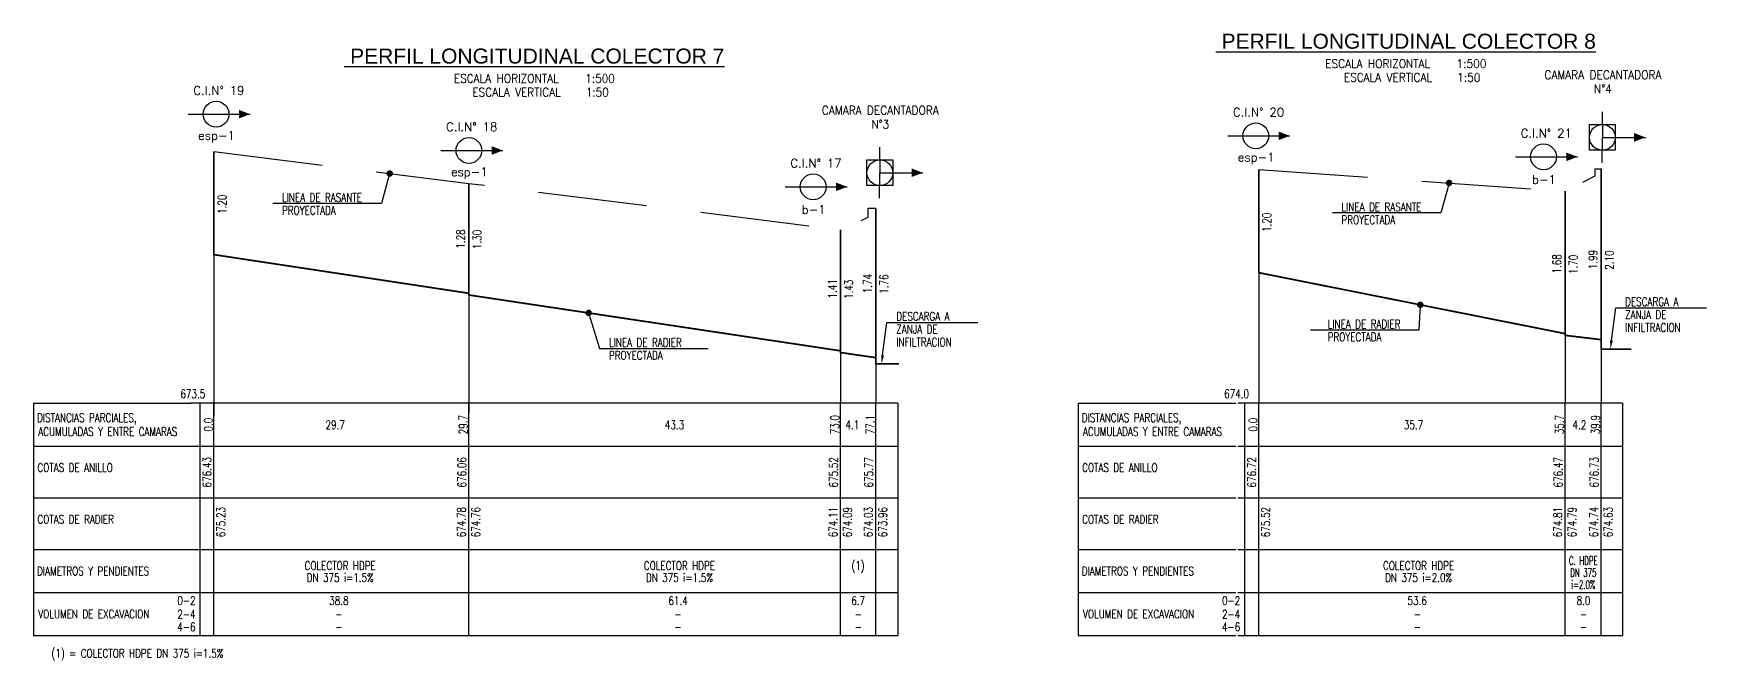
# Model space of a CAD drawing. Extents: x 352140 to 354978, y 6304672 to 6307963.
# Drawn here: x 353714.3 to 353909.2, y 6304672 to 6304745 of the extents above; entities that cross this region are included whole.
import ezdxf
from ezdxf import colors
from ezdxf.entities.mleader import LeaderData, LeaderLine
from ezdxf.enums import TextEntityAlignment as Align
from ezdxf.math import Vec2, Vec3

# ---------------------------------------------------------------- set-up
doc = ezdxf.new("R2010")
doc.units = 0
doc.linetypes.add('DASHED', pattern=[19.049999999999997, 12.7, -6.35])
doc.layers.get('0').update_dxf_attribs({"linetype": 'CONTINUOUS'})
for name, color, linetype in [('00-ALL SALIDA SUMIDERO', 1, 'CONTINUOUS'), ('00-FORMATO', 6, 'CONTINUOUS'), ('00_All ext_Txt', 4, 'CONTINUOUS'), ('03_Pav ext_Cota 250', 7, 'CONTINUOUS'), ('03_S2_Pav ext_Borde vereda', 7, 'CONTINUOUS'), ('05', 3, 'CONTINUOUS'), ('C-ROAD-PROF', 3, 'CONTINUOUS'), ('Perfil perfil cajon', 6, 'CONTINUOUS'), ('Perfil perfil texto', 3, 'CONTINUOUS')]:
    doc.layers.add(name, color=color, linetype=linetype)
doc.styles.add('lluvias DET-ROMANS', font='ROMANS.SHX', dxfattribs={"width": 0.9, "height": 2})
doc.styles.add('NEGRITA', font='swisse.ttf')
doc.styles.add('ROMANS', font='romans.shx', dxfattribs={"width": 0.75})

# ---------------------------------------------------------------- blocks, each defined once
blk = doc.blocks.new('_Dot')
at = {"color": 0, "linetype": 'ByBlock', "lineweight": -2}
blk.add_line((-0.5, 0), (-1, 0), dxfattribs=at)
at = {"color": 0, "linetype": 'ByBlock', "const_width": 0.5}
blk.add_lwpolyline([(-0.25, 0, 1), (0.25, 0, 1)], format="xyb", close=True, dxfattribs=at)

msp = doc.modelspace()

# ---------------------------------------------------------------- linework, layer by layer
at = {"layer": '00-ALL SALIDA SUMIDERO', "ltscale": 0.5}
for points in [[(353739.5506622212, 6304735.618415248, 0, 1, 0), (353738.2470154568, 6304735.618415248, 0, 0, 0)], [(353860.6750231685, 6304733.09167239, 0, 1, 0), (353859.3713764041, 6304733.09167239, 0, 0, 0)], [(353902.0996359992, 6304732.917435395, 0, 1, 0), (353900.7959892349, 6304732.917435395, 0, 0, 0)], [(353769.0022258519, 6304731.387783291, 0, 1, 0), (353767.6985790876, 6304731.387783291, 0, 0, 0)], [(353894.19192349, 6304730.649671392, 0, 1, 0), (353892.8882767256, 6304730.649671392, 0, 0, 0)], [(353817.9213060183, 6304728.797526813, 0, 1, 0), (353816.6176592539, 6304728.797526813, 0, 0, 0)], [(353809.1092840756, 6304727.15705478, 0, 1, 0), (353807.8056373112, 6304727.15705478, 0, 0, 0)]]:
    msp.add_lwpolyline(points, format="xyseb", dxfattribs=at)
at = {"layer": '00-ALL SALIDA SUMIDERO', "ltscale": 0.5, "const_width": 0.2}
for points in [[(353735.3432098129, 6304719.259899332), (353735.3432098129, 6304731.259899332)], [(353857.0544408585, 6304729.159899304), (353857.0544408585, 6304717.159899356)], [(353896.9544408586, 6304729.259899254), (353896.9544408586, 6304709.359899307)], [(353765.043209813, 6304714.759899332), (353765.043209813, 6304727.55989932)], [(353892.7544408586, 6304726.659899306), (353892.7544408586, 6304709.859899277)], [(353812.4432098129, 6304707.259899298), (353812.4432098129, 6304724.659899298)], [(353808.3432098129, 6304708.059899332), (353808.3432098129, 6304722.159899266)], [(353735.3432098129, 6304719.259899332), (353765.043209813, 6304714.759899332), (353765.043209813, 6304714.559899332), (353808.3432098129, 6304708.059899332), (353808.3432098129, 6304707.8598993), (353812.4432098129, 6304707.259899298), (353812.4432098129, 6304706.559899332), (353815.1311388252, 6304706.559899332)], [(353857.0544408585, 6304717.159899304), (353892.7544408586, 6304710.059899306), (353892.7544408586, 6304709.859899277), (353896.9544408586, 6304709.359899307), (353896.9544408586, 6304708.259899306), (353900.4734058824, 6304708.259899306)]]:
    msp.add_lwpolyline(points, dxfattribs=at)
at = {"layer": '03_Pav ext_Cota 250', "color": 7}
for points in [[(353735.3432098129, 6304674.908357566), (353735.3432098129, 6304701.959899332)], [(353765.043209813, 6304674.908357566), (353765.043209813, 6304701.959899332)], [(353808.3432098129, 6304674.908357534), (353808.3432098129, 6304701.9598993)], [(353812.4432098129, 6304674.908357532), (353812.4432098129, 6304701.959899298)], [(353857.0544408585, 6304674.90835754), (353857.0544408585, 6304701.959899306)], [(353892.7544408586, 6304674.908357524), (353892.7544408586, 6304701.95989929)], [(353896.9544408586, 6304674.908357488), (353896.9544408586, 6304701.959899254)]]:
    msp.add_lwpolyline(points, dxfattribs=at)
at = {"layer": '03_S2_Pav ext_Borde vereda'}
for points in [[(353735.3432098129, 6304719.259899332), (353735.3432098129, 6304700.495580654)], [(353857.0544408585, 6304717.159899304), (353857.0544408585, 6304701.959899306)], [(353765.043209813, 6304714.559899332), (353765.043209813, 6304700.85272351)], [(353892.7544408586, 6304709.859899277), (353892.7544408586, 6304701.959899306)], [(353808.3432098129, 6304707.8598993), (353808.3432098129, 6304701.959899332)], [(353896.9544408586, 6304708.259899306), (353896.9544408586, 6304701.959899306)], [(353812.4432098129, 6304706.559899332), (353812.4432098129, 6304701.959899332)]]:
    msp.add_lwpolyline(points, dxfattribs=at)
at = {"layer": '05', "color": 1}
for p, q in [((353732.3296650719, 6304735.618415248), (353739.5506622212, 6304735.618415248)), ((353853.4540260192, 6304733.09167239), (353860.6750231685, 6304733.09167239)), ((353897.0996359992, 6304732.917435395), (353902.0996359992, 6304732.917435395)), ((353761.7812287026, 6304731.387783291), (353769.0022258519, 6304731.387783291)), ((353886.9709263407, 6304730.649671392), (353894.19192349, 6304730.649671392)), ((353812.9213060183, 6304728.797526813), (353817.9213060183, 6304728.797526813)), ((353801.8882869263, 6304727.15705478), (353809.1092840756, 6304727.15705478))]:
    msp.add_line(p, q, dxfattribs=at)
for points in [[(353898.5996359992, 6304731.417435395), (353895.5996359992, 6304731.417435395), (353895.5996359992, 6304734.417435395), (353898.5996359992, 6304734.417435395)], [(353814.4213060183, 6304727.297526813), (353811.4213060183, 6304727.297526813), (353811.4213060183, 6304730.297526813), (353814.4213060183, 6304730.297526813)]]:
    msp.add_lwpolyline(points, close=True, dxfattribs=at)
for points in [[(353897.0679280242, 6304735.880598689), (353897.099635999, 6304732.917435395)], [(353897.0679280242, 6304729.9542721), (353897.099635999, 6304732.917435395)], [(353812.8895980432, 6304731.760690108), (353812.921306018, 6304728.797526813)], [(353812.8895980432, 6304725.834363518), (353812.921306018, 6304728.797526813)]]:
    msp.add_lwpolyline(points, dxfattribs=at)
for centre in [(353735.5907219463, 6304735.618415248), (353856.7150828937, 6304733.09167239), (353897.0996359992, 6304732.917435395), (353765.0422855771, 6304731.387783291), (353890.2319832151, 6304730.649671392), (353805.1493438008, 6304727.15705478), (353812.9213060183, 6304728.797526813)]:
    msp.add_circle(centre, 1.5, dxfattribs=at)
at = {"layer": 'C-ROAD-PROF', "color": 3, "linetype": 'DASHED', "lineweight": -3, "flags": 128}
for points in [[(353735.3432098129, 6304731.259899332), (353765.043209813, 6304727.55989932), (353808.3432098129, 6304722.159899266), (353811.5748799702, 6304723.622269031), (353811.559354646, 6304724.653244748), (353812.4432098129, 6304724.659899298)], [(353857.0544408585, 6304729.159899304), (353892.7544408586, 6304726.659899306), (353896.2635144078, 6304728.432048339), (353896.2539603377, 6304729.259899254), (353896.9544408586, 6304729.259899254)]]:
    msp.add_lwpolyline(points, dxfattribs=at)
at = {"layer": 'Perfil perfil cajon'}
for p, q in [((353714.3151369494, 6304701.959899376), (353732.6633780291, 6304701.959899377)), ((353714.3151369493, 6304701.959899376), (353714.3151369479, 6304674.908357611)), ((353814.9958895851, 6304701.959899297), (353732.6188521266, 6304701.959899336)), ((353733.6843910549, 6304701.959899376), (353733.6843910537, 6304674.90835761)), ((353836.026367995, 6304701.959899376), (353854.3746090747, 6304701.959899377)), ((353836.0263679949, 6304701.959899376), (353836.0263679935, 6304674.908357611)), ((353899.4364874542, 6304701.959899271), (353854.6184035295, 6304701.95989931)), ((353855.3956221005, 6304701.959899376), (353855.3956220993, 6304674.90835761)), ((353714.315136948, 6304674.90835761), (353732.6633780273, 6304674.90835761)), ((353836.0263679936, 6304674.90835761), (353854.3746090729, 6304674.90835761))]:
    msp.add_line(p, q, dxfattribs=at)
at = {"layer": 'Perfil perfil cajon', "color": 7}
for p, q in [((353714.3151369491, 6304696.959899379), (353732.6633780301, 6304696.959899375)), ((353714.3151369491, 6304696.959899379), (353732.6633780291, 6304696.959899375)), ((353732.6188521266, 6304696.959899334), (353814.9958895838, 6304696.959899295)), ((353836.0263679947, 6304696.959899379), (353854.3746090757, 6304696.959899375)), ((353836.0263679947, 6304696.959899379), (353854.3746090747, 6304696.959899375)), ((353854.6184035295, 6304696.959899308), (353899.4364874529, 6304696.959899269)), ((353714.3151369488, 6304690.934128493), (353732.6633780282, 6304690.934128493)), ((353732.6188521257, 6304690.934128452), (353814.9958895823, 6304690.93412841)), ((353836.0263679944, 6304690.934128493), (353854.3746090738, 6304690.934128493)), ((353854.6184035286, 6304690.934128426), (353899.4364874514, 6304690.934128384)), ((353714.3151369484, 6304684.90835761), (353732.6633780273, 6304684.908357607)), ((353732.6188521257, 6304684.908357568), (353814.9958895807, 6304684.908357526)), ((353836.026367994, 6304684.90835761), (353854.3746090729, 6304684.908357607)), ((353854.6184035286, 6304684.908357542), (353899.4364874498, 6304684.9083575)), ((353714.3151369482, 6304679.908357611), (353732.6633780273, 6304679.908357611)), ((353732.6188521247, 6304679.90835757), (353814.9958895794, 6304679.908357528)), ((353836.0263679938, 6304679.908357611), (353854.3746090729, 6304679.908357611)), ((353854.6184035277, 6304679.908357544), (353899.4364874485, 6304679.908357502))]:
    msp.add_line(p, q, dxfattribs=at)
at = {"layer": 'Perfil perfil cajon'}
for points in [[(353814.9958895851, 6304701.959899263), (353814.9958895781, 6304674.908357496)], [(353899.4364874542, 6304701.959899236), (353899.4364874472, 6304674.90835747)], [(353732.6188521247, 6304674.908357569), (353814.9958895781, 6304674.90835753)], [(353854.6184035277, 6304674.908357543), (353899.4364874472, 6304674.908357504)]]:
    msp.add_lwpolyline(points, dxfattribs=at)

# ---------------------------------------------------------------- texts
at = {"layer": '00-FORMATO', "color": 6, "style": 'NEGRITA'}
for s, p in [('%%U PERFIL LONGITUDINAL COLECTOR 8', (353874.1924643678, 6304744.115686759)), ('%%U PERFIL LONGITUDINAL COLECTOR 7', (353772.6697989113, 6304742.386979602))]:
    msp.add_text(s, height=1.750000116368201, dxfattribs=at).set_placement(p, align=Align.MIDDLE)
at = {"layer": '00-FORMATO', "color": 0, "style": 'ROMANS', "width": 0.9}
for s, p in [('ESCALA HORIZONTAL   1:500', (353772.6697989113, 6304739.770696732)), ('ESCALA HORIZONTAL   1:500', (353874.1924643678, 6304741.499403889)), ('ESCALA VERTICAL   1:50', (353874.9215381152, 6304739.90239058)), ('ESCALA VERTICAL   1:50', (353773.3988726587, 6304738.173683423))]:
    msp.add_text(s, height=1.000000066496115, dxfattribs=at).set_placement(p, align=Align.MIDDLE)
at = {"layer": 'Perfil perfil texto', "color": 0, "style": 'lluvias DET-ROMANS'}
for s, p in [('C.I.N%%D 19', (353735.9173793764, 6304738.373650787)), ('C.I.N%%D 20', (353857.0417403238, 6304735.84690793)), ('C.I.N%%D 18', (353765.3689430072, 6304734.143018831)), ('esp-1', (353735.6389547529, 6304732.972652985)), ('C.I.N%%D 21', (353890.5586406452, 6304733.404906931)), ('C.I.N%%D 17', (353805.4760012309, 6304729.91229032)), ('esp-1', (353856.7633157003, 6304730.445910127)), ('esp-1', (353765.0905183837, 6304728.742021028)), ('b-1', (353890.2802160218, 6304728.003909129)), ('b-1', (353805.1975766074, 6304724.511292517))]:
    msp.add_text(s, height=1, rotation=359.9999999466392, dxfattribs=at).set_placement(p, align=Align.MIDDLE)
at = {"layer": 'Perfil perfil texto', "color": 0, "style": 'lluvias DET-ROMANS', "width": 0.75}
for s, rotation, p in [('1.20', 89.99999994663915, (353736.2900737774, 6304725.125343055)), ('1.20', 89.99999994663915, (353858.001304823, 6304723.025343054)), ('1.28', 89.99999994663915, (353764.0892441282, 6304721.082634715)), ('1.30', 89.99999994663915, (353765.9900737774, 6304721.02534305)), ('1.68', 89.99999994663915, (353891.8004751738, 6304718.182634681)), ('1.70', 89.99999994663915, (353893.701304823, 6304718.125343015)), ('1.99', 89.99999994663915, (353896.0004751738, 6304718.682634669)), ('2.10', 89.99999994663915, (353897.901304823, 6304718.625343004)), ('1.74', 89.99999994663915, (353811.4892441282, 6304715.882634685)), ('1.76', 89.99999994663915, (353813.3900737774, 6304715.82534302)), ('1.41', 89.99999994663915, (353807.3892441282, 6304715.282634687)), ('1.43', 89.99999994663915, (353809.2900737774, 6304715.225343022)), ('29.7', 359.9999999466392, (353749.4677273752, 6304699.440087939)), ('43.3', 359.9999999466392, (353788.9899940911, 6304699.440087939)), ('4.1', 359.9999999466392, (353809.7150598858, 6304699.440087939)), ('35.7', 359.9999999466392, (353875.0971409869, 6304699.440087913)), ('4.2', 359.9999999466392, (353894.4169244509, 6304699.440087893)), ('676.43', 90.00000005336085, (353734.5290789573, 6304693.916628382)), ('676.06', 90.00000005336085, (353764.2290789573, 6304693.916628386)), ('675.52', 90.00000005336085, (353807.5290789573, 6304693.916628353)), ('675.77', 90.00000005336085, (353811.6290789573, 6304693.916628351)), ('676.72', 90.00000005336085, (353856.2403100029, 6304693.916628356)), ('676.47', 90.00000005336085, (353891.9403100029, 6304693.916628344)), ('676.73', 90.00000005336085, (353896.1403100029, 6304693.916628308)), ('675.23', 90.00000005336085, (353736.15277102, 6304688.107507461)), ('674.78', 90.00000005336085, (353764.1740105934, 6304688.107507464)), ('674.76', 90.00000005336085, (353765.85277102, 6304688.107507464)), ('674.11', 90.00000005336085, (353807.4740105934, 6304688.107507432)), ('674.09', 90.00000005336085, (353809.15277102, 6304688.107507432)), ('674.03', 90.00000005336085, (353811.5740105934, 6304688.10750743)), ('673.96', 90.00000005336085, (353813.25277102, 6304688.10750743)), ('675.52', 90.00000005336085, (353857.8640020656, 6304688.107507435)), ('674.81', 90.00000005336085, (353891.885241639, 6304688.107507423)), ('674.79', 90.00000005336085, (353893.5640020656, 6304688.107507423)), ('674.74', 90.00000005336085, (353896.0852416391, 6304688.107507386)), ('674.63', 90.00000005336085, (353897.7640020656, 6304688.107507386))]:
    msp.add_text(s, height=0.9999999999999994, rotation=rotation, dxfattribs=at).set_placement(p, align=Align.MIDDLE_CENTER)
for s, p in [('673.5', (353731.4338220982, 6304702.547145787)), ('674.0', (353853.0377897408, 6304702.547145761))]:
    msp.add_text(s, height=0.9999999999999994, rotation=359.9999999466392, dxfattribs=at).set_placement(p)
for s, p in [('DISTANCIAS PARCIALES,', (353714.7373102271, 6304700.269423191)), ('DISTANCIAS PARCIALES,', (353836.4485412727, 6304700.269423191)), ('ACUMULADAS Y ENTRE CAMARAS', (353714.8706435596, 6304698.650375572)), ('ACUMULADAS Y ENTRE CAMARAS', (353836.5818746052, 6304698.650375572)), ('COTAS DE ANILLO', (353714.7801673644, 6304694.459899382)), ('COTAS DE ANILLO', (353836.49139841, 6304694.459899382)), ('COTAS DE RADIER', (353714.7801673616, 6304688.434128494)), ('COTAS DE RADIER', (353836.4913984072, 6304688.434128494)), ('DIAMETROS Y PENDIENTES', (353714.7373102159, 6304682.408357615)), ('DIAMETROS Y PENDIENTES', (353836.4485412615, 6304682.408357615)), ('VOLUMEN DE EXCAVACION', (353714.8706435469, 6304677.408357613)), ('VOLUMEN DE EXCAVACION', (353836.5818745925, 6304677.408357613))]:
    msp.add_text(s, height=0.9999999999999994, rotation=359.9999999466392, dxfattribs=at).set_placement(p, align=Align.MIDDLE_LEFT)
for s, p in [('0.0', (353735.1831949361, 6304699.459899325)), ('29.7', (353764.8831949361, 6304699.459899325)), ('73.0', (353808.1831949361, 6304699.459899292)), ('77.1', (353812.2831949361, 6304699.45989929)), ('0.0', (353856.8944259817, 6304699.459899299)), ('35.7', (353892.5944259817, 6304699.459899283)), ('39.9', (353896.7944259817, 6304699.459899247))]:
    msp.add_text(s, height=0.9999999999999994, rotation=90.00000005336085, dxfattribs=at).set_placement(p, align=Align.CENTER)
for s, p in [('0-2', (353732.1343176314, 6304678.965021359)), ('2-4', (353732.1343176314, 6304677.378382214)), ('38.8', (353749.8924922349, 6304678.965021341)), ('61.4', (353789.4147589508, 6304678.965021341)), ('6.7', (353810.3971986703, 6304678.965021341)), ('0-2', (353853.845548677, 6304678.965021359)), ('2-4', (353853.845548677, 6304677.378382214)), ('53.6', (353875.5219058467, 6304678.965021315)), ('8.0', (353894.8957616542, 6304678.965021315)), ('4-6', (353732.1343176314, 6304675.905328587)), ('-', (353749.8924922358, 6304677.378382194)), ('-', (353749.8924922349, 6304675.905328569)), ('-', (353789.4147589518, 6304677.378382194)), ('-', (353789.4147589508, 6304675.905328569)), ('-', (353810.3971986712, 6304677.378382194)), ('-', (353810.3971986703, 6304675.905328569)), ('4-6', (353853.845548677, 6304675.905328587)), ('-', (353875.5219058476, 6304677.378382168)), ('-', (353875.5219058467, 6304675.905328543)), ('-', (353894.8957616552, 6304677.378382168)), ('-', (353894.8957616542, 6304675.905328543))]:
    msp.add_text(s, height=0.9999999999999994, rotation=359.9999999466392, dxfattribs=at).set_placement(p, align=Align.MIDDLE)
at = {"layer": 'Perfil perfil texto', "color": 0, "attachment_point": 2, "style": 'lluvias DET-ROMANS'}
for s, insert, char_height, width, rotation, line_spacing_factor in [('CAMARA DECANTADORA \\PN%%D4', (353897.1542063809, 6304740.693722933), 1, 13.2085714290227, 359.9999999733196, 0.9806521173167446), ('CAMARA DECANTADORA \\PN%%D3', (353812.9758764, 6304736.573814351), 1, 13.2085714290227, 359.9999999733196, 0.9806521173167446), ('{\\W0.75;(1)}', (353810.3808599795, 6304683.545003064), 0.9999999999999994, 1.58142857142857, 359.99999994663915, 0.8392062547483613), ('{\\W0.6;C. HDPE \\PDN 375 \\Pi=2.0%}', (353894.8759985718, 6304684.126822594), 0.9999999999999994, 12.13178571521333, 359.99999994663915, 0.8392062547483613), ('{\\W0.75;COLECTOR HDPE \\PDN 375 i=1.5%}', (353750.0500944052, 6304683.545003064), 0.9999999999999994, 12.13178571521333, 359.99999994663915, 0.8392062547483613), ('{\\W0.75;COLECTOR HDPE \\PDN 375 i=1.5%}', (353789.5723611211, 6304683.545003064), 0.9999999999999994, 12.13178571521333, 359.99999994663915, 0.8392062547483613), ('{\\W0.75;COLECTOR HDPE \\PDN 375 i=2.0%}', (353875.679508017, 6304683.545003038), 0.9999999999999994, 12.13178571521333, 359.99999994663915, 0.8392062547483613), ('{\\W0.75;(1) = COLECTOR HDPE DN 375 i=1.5%}', (353726.4273947395, 6304673.325725388), 0.9999999999999994, 83.57829935305978, 359.99999994663915, 0.8392062547483613)]:
    msp.add_mtext(s, dxfattribs=dict(at, insert=insert, char_height=char_height, width=width, rotation=rotation, line_spacing_factor=line_spacing_factor))

# ---------------------------------------------------------------- leaders
at = {"layer": '00_All ext_Txt'}
ml = msp.add_multileader_mtext('Standard', dxfattribs=at)
ml.set_content('{\\C256;LINEA DE RASANTE PROYECTADA}', color=2, style='ROMANS')
ml.set_leader_properties(color=7)
ml.set_arrow_properties(name='DOT')
ml.build(insert=Vec2(0, 0))
ml.multileader.update_dxf_attribs({"text_left_attachment_type": 6, "text_right_attachment_type": 6, "dogleg_length": 0.4164050059420628, "arrow_head_size": 0.75})
ctx = ml.context
ctx.base_point, ctx.char_height, ctx.arrow_head_size, ctx.landing_gap_size, ctx.plane_origin, ctx.plane_x_axis, ctx.plane_y_axis = Vec3(353743.2185241514, 6304725.214233086, -1.331168124340316e-07), 1, 0.75, 0.05000000250530529, Vec3(353752.6294847035, 6304786.490668462, 1.162063829825635e-07), Vec3(1, -1.27675647831893e-15, -3.517525297178413e-09), Vec3(1.292968947391459e-15, 1, 4.609055430399856e-09)
ctx.left_attachment, ctx.right_attachment = 6, 6
notes = []
notes.append((ctx, [(1, (1, 1, 0), (353754.8588533027, 6304725.214233086, -1.740619646913088e-07), (-1, 1.27675647831893e-15, 3.517525297178411e-09), 1.040329146316736, [(1, [(353755.8154340435, 6304728.709487551, -1.613169400639951e-07)], 0, [])])]))
ctx.mtext.insert, ctx.mtext.text_direction, ctx.mtext.rotation, ctx.mtext.width, ctx.mtext.line_spacing_factor, ctx.mtext.line_spacing_style, ctx.mtext.flow_direction, ctx.mtext.extrusion = Vec3(353743.2685241539, 6304726.414233087, -1.277618221912231e-07), Vec3(1, -1.27675647831893e-15, -3.517525297178413e-09), 6.283185307179585, 11.43449085514294, 0.8999999999999998, 2, 5, Vec3(3.517525297178409e-09, -4.609055430399863e-09, 1)
ml = msp.add_multileader_mtext('Standard', dxfattribs=at)
ml.set_content('{\\C256;LINEA DE RASANTE PROYECTADA}', color=2, style='ROMANS')
ml.set_leader_properties(color=7)
ml.set_arrow_properties(name='DOT')
ml.build(insert=Vec2(0, 0))
ml.multileader.update_dxf_attribs({"text_left_attachment_type": 6, "text_right_attachment_type": 6, "dogleg_length": 0.4164050059420628, "arrow_head_size": 0.75})
ctx = ml.context
ctx.base_point, ctx.char_height, ctx.arrow_head_size, ctx.landing_gap_size, ctx.plane_origin, ctx.plane_x_axis, ctx.plane_y_axis = Vec3(353866.6464337028, 6304724.110800112, 2.820012762996353e-08), 1, 0.75, 0.05000000250530529, Vec3(353876.057394255, 6304750.387235487, 1.162063829825635e-07), Vec3(1, -1.27675647831893e-15, -3.517525297178413e-09), Vec3(1.292968947391459e-15, 1, 4.609055430399856e-09)
ctx.left_attachment, ctx.right_attachment = 6, 6
notes.append((ctx, [(1, (1, 1, 0), (353878.2867628541, 6304724.110800112, -1.274502462731372e-08), (-1, 1.27675647831893e-15, 3.517525297178411e-09), 1.040329146316736, [(1, [(353879.2433435949, 6304727.606054576)], 0, [])])]))
ctx.mtext.insert, ctx.mtext.text_direction, ctx.mtext.rotation, ctx.mtext.width, ctx.mtext.line_spacing_factor, ctx.mtext.line_spacing_style, ctx.mtext.flow_direction, ctx.mtext.extrusion = Vec3(353866.6964337053, 6304725.310800112, 3.355511787277199e-08), Vec3(1, -1.27675647831893e-15, -3.517525297178413e-09), 6.283185307179585, 11.43449085514294, 0.8999999999999998, 2, 5, Vec3(3.517525297178409e-09, -4.609055430399863e-09, 1)
ml = msp.add_multileader_mtext('Standard', dxfattribs=at)
ml.set_content('{\\C256;LINEA DE RADIER PROYECTADA}', color=2, style='ROMANS')
ml.set_leader_properties(color=7)
ml.set_arrow_properties(name='DOT')
ml.build(insert=Vec2(0, 0))
ml.multileader.update_dxf_attribs({"text_left_attachment_type": 6, "text_right_attachment_type": 6, "dogleg_length": 0.4164050059420628, "arrow_head_size": 0.75})
ctx = ml.context
ctx.base_point, ctx.char_height, ctx.arrow_head_size, ctx.landing_gap_size, ctx.plane_origin, ctx.plane_x_axis, ctx.plane_y_axis = Vec3(353865.0343404266, 6304710.47685221, 3.854788201708084e-08), 1, 0.75, 0.05000000250530529, Vec3(353876.6670336818, 6304733.947157855, 1.058055289113016e-07), Vec3(1, -1.27675647831893e-15, -3.517525297178413e-09), Vec3(1.292968947391459e-15, 1, 4.609055430399856e-09)
ctx.left_attachment, ctx.right_attachment = 6, 6
notes.append((ctx, [(1, (1, 1, 0), (353875.7103838636, 6304710.47685221), (-1, 1.27675647831893e-15, 3.517525297178411e-09), 1.040329146316736, [(1, [(353875.8832700378, 6304713.415230196, 1.392964468584573e-08)], 0, [])])]))
ctx.mtext.insert, ctx.mtext.text_direction, ctx.mtext.rotation, ctx.mtext.width, ctx.mtext.line_spacing_factor, ctx.mtext.line_spacing_style, ctx.mtext.flow_direction, ctx.mtext.extrusion = Vec3(353865.084340429, 6304711.67685221, 4.390287225988931e-08), Vec3(1, -1.27675647831893e-15, -3.517525297178413e-09), 6.283185307179585, 11.43449085514294, 0.8999999999999998, 2, 5, Vec3(3.517525297178409e-09, -4.609055430399863e-09, 1)
ml = msp.add_multileader_mtext('Standard', dxfattribs=at)
ml.set_content('{\\C256;DESCARGA A ZANJA DE INFILTRACION}', color=2, style='ROMANS')
ml.set_leader_properties(color=7)
ml.build(insert=Vec2(0, 0))
ml.multileader.update_dxf_attribs({"text_left_attachment_type": 6, "text_right_attachment_type": 6, "dogleg_length": 0.4164050059420628, "arrow_head_size": 1})
ctx = ml.context
ctx.base_point, ctx.char_height, ctx.arrow_head_size, ctx.landing_gap_size, ctx.plane_origin, ctx.plane_x_axis, ctx.plane_y_axis = Vec3(353899.6936503192, 6304713.072168631, 1.631234752007975e-08), 1, 1, 0.05000000250530529, Vec3(353907.1470658943, 6304756.166230633, 1.887176901781878e-07), Vec3(1, -1.27675647831893e-15, -3.517525297178413e-09), Vec3(1.292968947391459e-15, 1, 4.609055430399856e-09)
ctx.left_attachment, ctx.right_attachment = 6, 6
notes.append((ctx, [(0, (1, 1, 0), (353898.6533211729, 6304713.072168631, 1.997173160964089e-08), (1, -1.333980486555479e-15, -3.51752529717841e-09), 1.040329146316736, [(1, [(353898.0255262696, 6304708.259899306)], 0, [])])]))
ctx.mtext.insert, ctx.mtext.text_direction, ctx.mtext.rotation, ctx.mtext.width, ctx.mtext.line_spacing_factor, ctx.mtext.line_spacing_style, ctx.mtext.flow_direction, ctx.mtext.extrusion = Vec3(353899.7436503217, 6304714.272168632, 2.166733776288817e-08), Vec3(1, -1.27675647831893e-15, -3.517525297178413e-09), 6.283185307179585, 9.390952380952383, 0.8999999999999998, 2, 5, Vec3(3.517525297178409e-09, -4.609055430399863e-09, 1)
ml = msp.add_multileader_mtext('Standard', dxfattribs=at)
ml.set_content('{\\C256;LINEA DE RADIER PROYECTADA}', color=2, style='ROMANS')
ml.set_leader_properties(color=7)
ml.set_arrow_properties(name='DOT')
ml.build(insert=Vec2(0, 0))
ml.multileader.update_dxf_attribs({"text_left_attachment_type": 6, "text_right_attachment_type": 6, "dogleg_length": 0.4164050059420628, "arrow_head_size": 0.75})
ctx = ml.context
ctx.base_point, ctx.char_height, ctx.arrow_head_size, ctx.landing_gap_size, ctx.plane_origin, ctx.plane_x_axis, ctx.plane_y_axis = Vec3(353781.3107319222, 6304708.331104429, -9.63696571510783e-08), 1, 0.75, 0.05000000250530529, Vec3(353792.5036946091, 6304768.433624229, 1.4127465872435e-07), Vec3(1, -1.27675647831893e-15, -3.517525297178413e-09), Vec3(1.292968947391459e-15, 1, 4.609055430399856e-09)
ctx.left_attachment, ctx.right_attachment = 6, 6
notes.append((ctx, [(0, (1, 1, 0), (353780.2704027759, 6304708.331104429, -9.271027306151717e-08), (1, -1.333980486555479e-15, -3.51752529717841e-09), 1.040329146316736, [(1, [(353778.9941538093, 6304712.471910252, -6.91358314559979e-08)], 0, [])])]))
ctx.mtext.insert, ctx.mtext.text_direction, ctx.mtext.rotation, ctx.mtext.width, ctx.mtext.line_spacing_factor, ctx.mtext.line_spacing_style, ctx.mtext.flow_direction, ctx.mtext.extrusion = Vec3(353781.3607319247, 6304709.531104429, -9.101466690826986e-08), Vec3(1, -1.27675647831893e-15, -3.517525297178413e-09), 6.283185307179585, 11.43449085514294, 0.8999999999999998, 2, 5, Vec3(3.517525297178409e-09, -4.609055430399863e-09, 1)
ml = msp.add_multileader_mtext('Standard', dxfattribs=at)
ml.set_content('{\\C256;DESCARGA A ZANJA DE INFILTRACION}', color=2, style='ROMANS')
ml.set_leader_properties(color=7)
ml.build(insert=Vec2(0, 0))
ml.multileader.update_dxf_attribs({"text_left_attachment_type": 6, "text_right_attachment_type": 6, "dogleg_length": 0.4164050059420628, "arrow_head_size": 1})
ctx = ml.context
ctx.base_point, ctx.char_height, ctx.arrow_head_size, ctx.landing_gap_size, ctx.plane_origin, ctx.plane_x_axis, ctx.plane_y_axis = Vec3(353814.7860971385, 6304711.372168657, -1.450045925439153e-07), 1, 1, 0.05000000250530529, Vec3(353822.2395127136, 6304754.466230659, 2.740075011419268e-08), Vec3(1, -1.27675647831893e-15, -3.517525297178413e-09), Vec3(1.292968947391459e-15, 1, 4.609055430399856e-09)
ctx.left_attachment, ctx.right_attachment = 6, 6
notes.append((ctx, [(0, (1, 1, 0), (353813.7457679922, 6304711.372168657, -1.413452084543542e-07), (1, -1.333980486555479e-15, -3.51752529717841e-09), 1.040329146316736, [(1, [(353813.1179730889, 6304706.559899332, -1.613169400639951e-07)], 0, [])])]))
ctx.mtext.insert, ctx.mtext.text_direction, ctx.mtext.rotation, ctx.mtext.width, ctx.mtext.line_spacing_factor, ctx.mtext.line_spacing_style, ctx.mtext.flow_direction, ctx.mtext.extrusion = Vec3(353814.836097141, 6304712.572168658, -1.396496023011069e-07), Vec3(1, -1.27675647831893e-15, -3.517525297178413e-09), 6.283185307179585, 9.390952380952383, 0.8999999999999998, 2, 5, Vec3(3.517525297178409e-09, -4.609055430399863e-09, 1)
for ctx, leaders in notes:
    for number, flags, end, landing, length, lines in leaders:
        leader = LeaderData()
        leader.index, (leader.has_last_leader_line, leader.has_dogleg_vector, leader.attachment_direction) = number, flags
        leader.last_leader_point, leader.dogleg_vector, leader.dogleg_length = Vec3(end), Vec3(landing), length
        for number, points, colour, breaks in lines:
            line = LeaderLine()
            line.index, line.vertices, line.color, line.breaks = number, Vec3.list(points), colors.encode_raw_color(colour), breaks
            leader.lines.append(line)
        ctx.leaders.append(leader)

doc.saveas('drawing.dxf')
